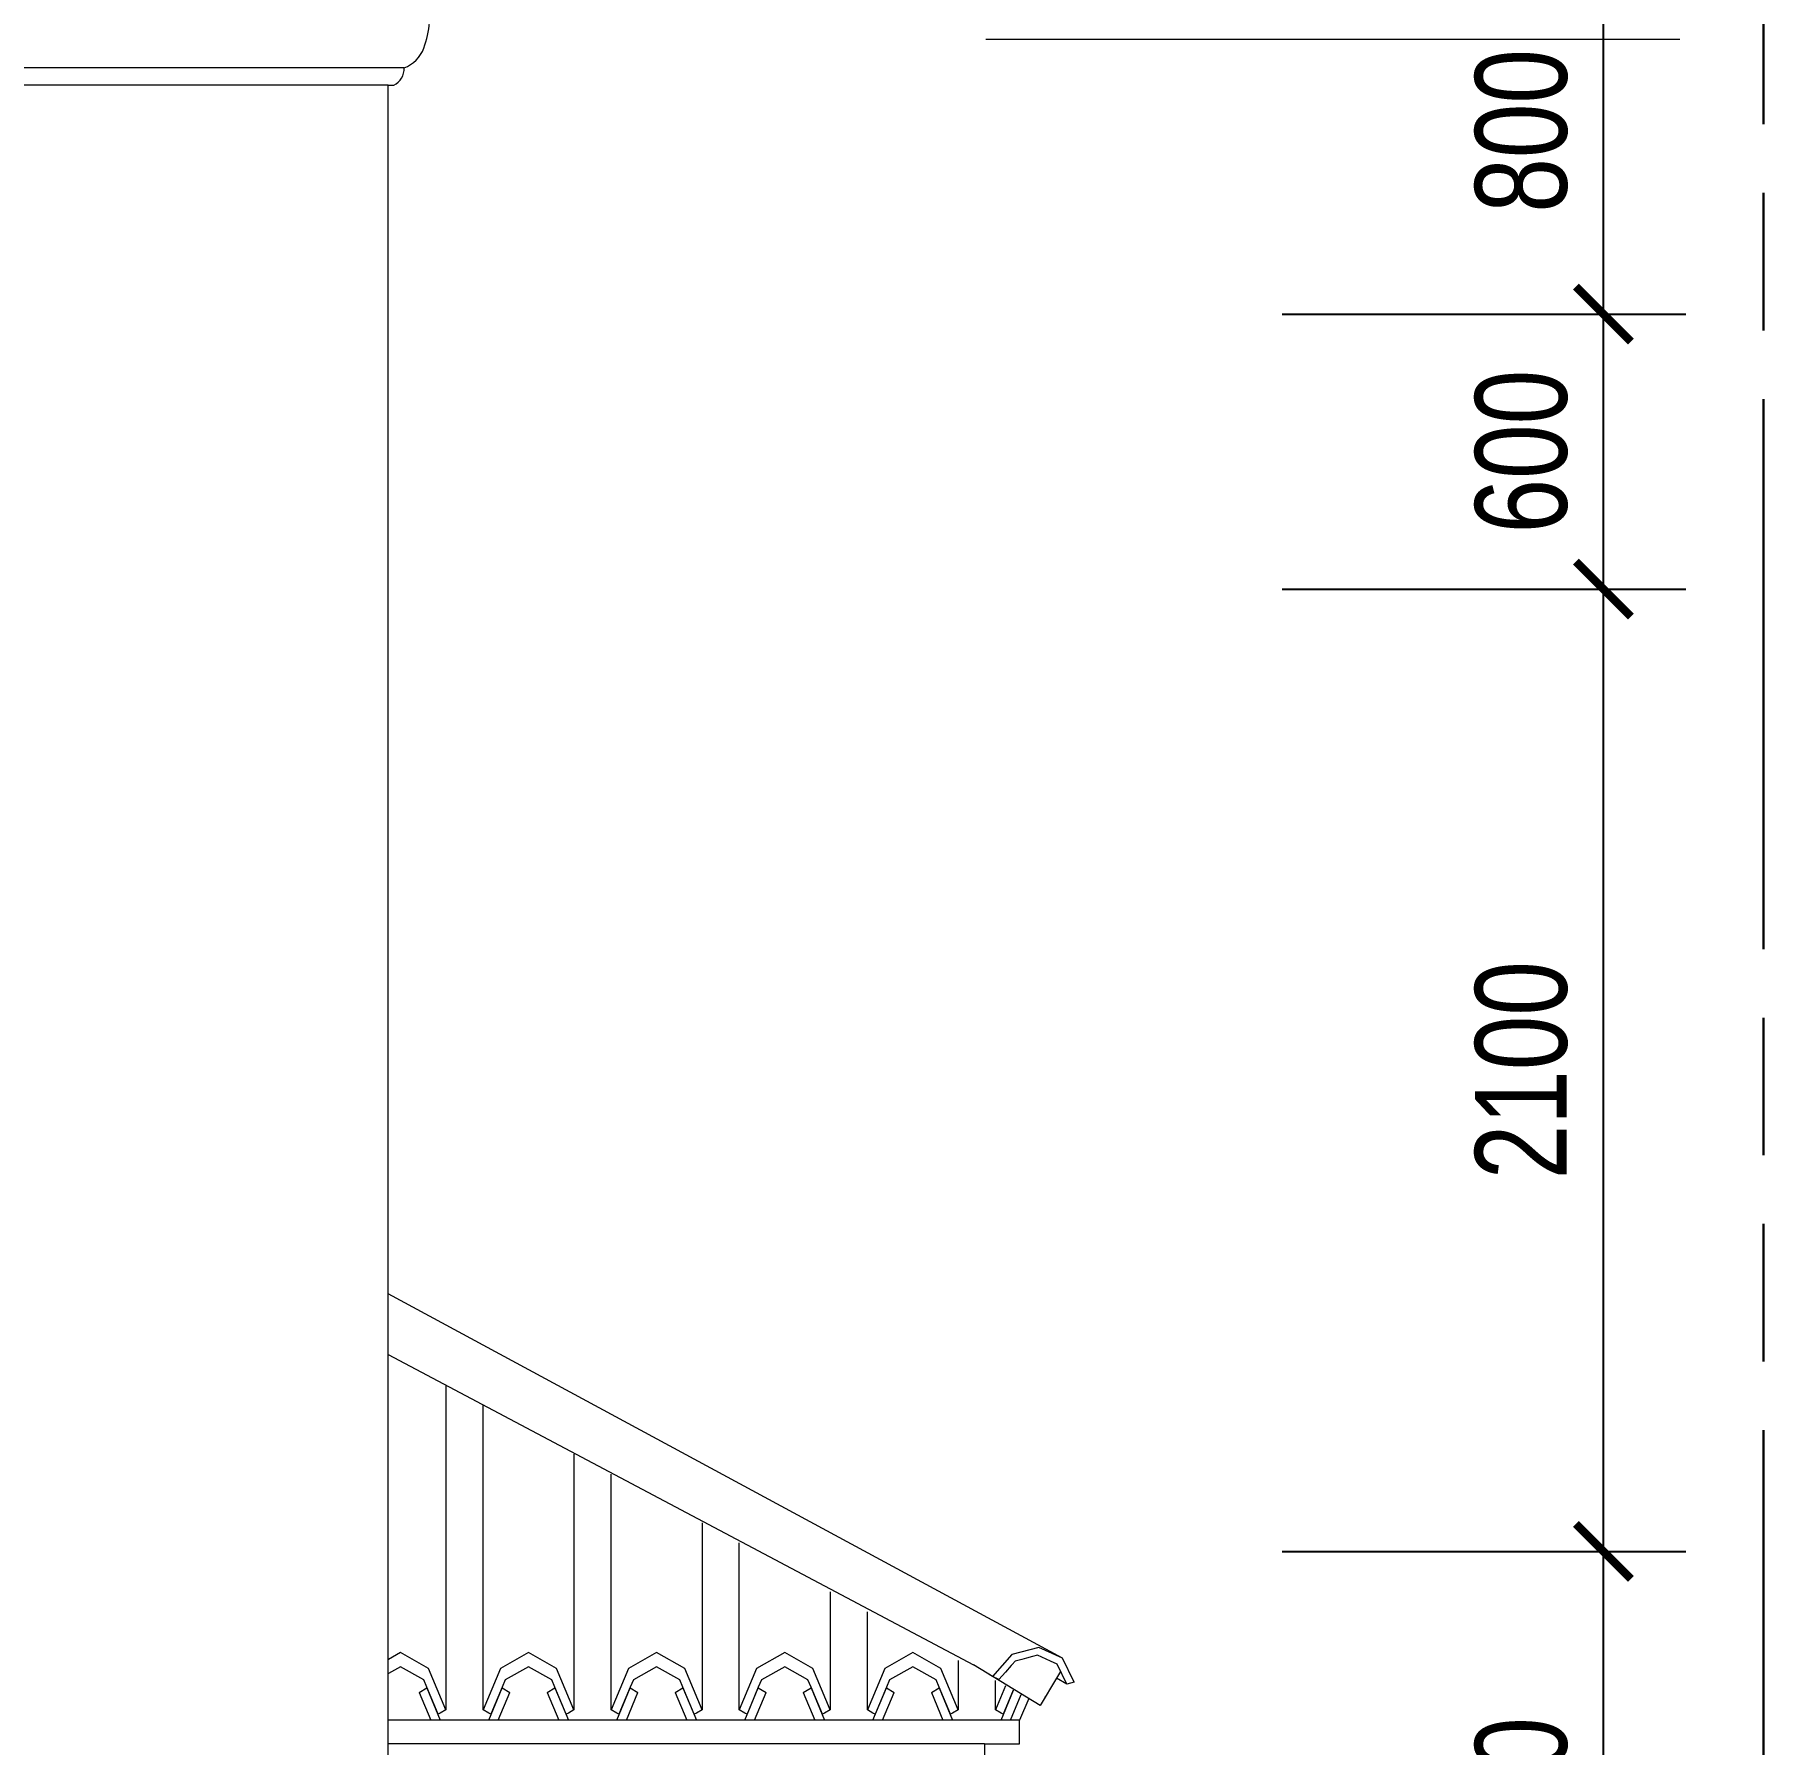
# Model space of a CAD drawing. Header units: millimetres. Extents: x -78046 to 260989, y -99288 to 158505.
# Drawn here: x 195978 to 199750, y -60103 to -56371 of the extents above; entities that cross this region are included whole.
import ezdxf
from ezdxf.xclip import XClip

# ---------------------------------------------------------------- set-up
doc = ezdxf.new("R2010")
doc.units = ezdxf.units.MM
doc.header["$LTSCALE"] = 100
doc.header["$XCLIPFRAME"] = 0
doc.header["$PDMODE"] = 98
doc.linetypes.add('ACAD_ISO09W100', pattern=[45, 24, -3, 6, -3, 6, -3])
doc.layers.get('Defpoints').update_dxf_attribs({"lineweight": 13})
for name, color, linetype, lineweight in [('-DIM', 9, 'Continuous', 13), ('-HATCH', 8, 'Continuous', 5), ('-LINE1', 7, 'Continuous', 18), ('ranh gioi lo dat', 240, 'ACAD_ISO09W100', 30)]:
    doc.layers.add(name, color=color, linetype=linetype, lineweight=lineweight)
doc.styles.add('AVANH', font='VHAVAN_2.TTF', dxfattribs={"width": 0.8})
doc.dimstyles.new('C_100A3', dxfattribs={"dimscale": 100, "dimtxt": 2.5, "dimasz": 1.2, "dimexe": 1.8, "dimexo": 0, "dimgap": 0.75, "dimtad": 1, "dimdec": 0, "dimzin": 0, "dimdsep": 46, "dimtxsty": 'AVANH', "dimblk": 'ARCHTICK', "dimcen": 0, "dimdle": 1.8, "dimclrd": 256, "dimclre": 256, "dimclrt": 7, "dimadec": 0, "dimazin": 0, "dimtfac": 0.0001, "dimtdec": 0, "dimtix": 1, "dimtmove": 2, "dimatfit": 3, "dimldrblk": 'ARCHTICK', "dimfxl": 1.8, "dimtolj": 1, "dimtzin": 0, "dimarcsym": 0})

# ---------------------------------------------------------------- blocks, each defined once
blk = doc.blocks.new('erte')
for p, q in [((212114.9, -49738), (212114.9, -52249.4)), ((212313, -52249.4), (212313, -49738)), ((212394.3, -49738), (212394.3, -52249.4)), ((212592.4, -52249.4), (212592.4, -49738)), ((212673.7, -49738), (212673.7, -52249.4)), ((212871.8, -52249.4), (212871.8, -49738)), ((212953.1, -49738), (212953.1, -52249.4)), ((213151.2, -52249.4), (213151.2, -49738)), ((213232.5, -49738), (213232.5, -52249.4)), ((213430.6, -52249.4), (213430.6, -49738)), ((213511.9, -49738), (213511.9, -52249.4)), ((213710, -52249.4), (213710, -49738)), ((213791.3, -49738), (213791.3, -52249.4)), ((213989.4, -52249.4), (213989.4, -49738)), ((214070.7, -49738), (214070.7, -52249.4)), ((214268.8, -52249.4), (214268.8, -49738)), ((214350.1, -49738), (214350.1, -52249.4)), ((214548.2, -52249.4), (214548.2, -49738)), ((214629.5, -49738), (214629.5, -52249.4)), ((214827.6, -52249.4), (214827.6, -49738)), ((214908.9, -49738), (214908.9, -52249.4)), ((215107, -52249.4), (215107, -49738)), ((215188.3, -49738), (215188.3, -52249.4)), ((215386.4, -52249.4), (215386.4, -49738)), ((215467.7, -49738), (215467.7, -52249.4)), ((215665.8, -52249.4), (215665.8, -49738)), ((215747.1, -49738), (215747.1, -52249.4)), ((215945.2, -52249.4), (215945.2, -49738)), ((216026.5, -49738), (216026.5, -52249.4)), ((216224.6, -52249.4), (216224.6, -49738)), ((216305.9, -49738), (216305.9, -52249.4)), ((216504, -52249.4), (216504, -49738)), ((216585.3, -49738), (216585.3, -52249.4)), ((216783.4, -52249.4), (216783.4, -49738)), ((216864.7, -49738), (216864.7, -52249.4)), ((217062.8, -52249.4), (217062.8, -49738)), ((217144.1, -49738), (217144.1, -52249.4)), ((217342.2, -52249.4), (217342.2, -49738)), ((217423.5, -49738), (217423.5, -52249.4)), ((217621.6, -52249.4), (217621.6, -49738)), ((217702.9, -49738), (217702.9, -52249.4)), ((217901, -52249.4), (217901, -49738)), ((217982.3, -49738), (217982.3, -52249.4)), ((218180.4, -52249.4), (218180.4, -49738)), ((218261.7, -49738), (218261.7, -52249.4)), ((218459.8, -52249.4), (218459.8, -49738)), ((218541.1, -49738), (218541.1, -52249.4)), ((218739.2, -52249.4), (218739.2, -49738)), ((218820.5, -49738), (218820.5, -52249.4)), ((219018.6, -52249.4), (219018.6, -49738)), ((219099.9, -49738), (219099.9, -52249.4)), ((219298, -52249.4), (219298, -49738)), ((219379.3, -49738), (219379.3, -52249.4)), ((219577.4, -52249.4), (219577.4, -49738)), ((219658.7, -49738), (219658.7, -52249.4)), ((219856.8, -52249.4), (219856.8, -49738)), ((219938.1, -49738), (219938.1, -52249.4)), ((220136.2, -52249.4), (220136.2, -49738)), ((220217.5, -49738), (220217.5, -52249.4)), ((220415.6, -52249.4), (220415.6, -49738)), ((220496.9, -49738), (220496.9, -52249.4)), ((220695, -52249.4), (220695, -49738)), ((220776.3, -49738), (220776.3, -52249.4)), ((220974.4, -52249.4), (220974.4, -49738)), ((221055.7, -49738), (221055.7, -52249.4)), ((221253.8, -52249.4), (221253.8, -49738)), ((221335.1, -49738), (221335.1, -52249.4)), ((221533.2, -52249.4), (221533.2, -49738)), ((212711.5, -52159), (212772.7, -52124.5)), ((212772.7, -52124.5), (212833.9, -52159)), ((212990.9, -52159), (213052.1, -52124.5)), ((213052.1, -52124.5), (213113.3, -52159)), ((213270.3, -52159), (213331.5, -52124.5)), ((213331.5, -52124.5), (213392.7, -52159)), ((213549.7, -52159), (213610.9, -52124.5)), ((213610.9, -52124.5), (213672.1, -52159)), ((213829.1, -52159), (213890.3, -52124.5)), ((213890.3, -52124.5), (213951.5, -52159)), ((214108.5, -52159), (214169.7, -52124.5)), ((214169.7, -52124.5), (214230.9, -52159)), ((214387.9, -52159), (214449.1, -52124.5)), ((214449.1, -52124.5), (214510.3, -52159)), ((214667.3, -52159), (214728.5, -52124.5)), ((214728.5, -52124.5), (214789.7, -52159)), ((214946.7, -52159), (215007.9, -52124.5)), ((215007.9, -52124.5), (215069.1, -52159)), ((215226.1, -52159), (215287.3, -52124.5)), ((215287.3, -52124.5), (215348.5, -52159)), ((215505.5, -52159), (215566.7, -52124.5)), ((215566.7, -52124.5), (215627.9, -52159)), ((215784.9, -52159), (215846.1, -52124.5)), ((215846.1, -52124.5), (215907.3, -52159)), ((216064.3, -52159), (216125.5, -52124.5)), ((216125.5, -52124.5), (216186.7, -52159)), ((216343.7, -52159), (216404.9, -52124.5)), ((216404.9, -52124.5), (216466.1, -52159)), ((216623.1, -52159), (216684.3, -52124.5)), ((216684.3, -52124.5), (216745.5, -52159)), ((216902.5, -52159), (216963.7, -52124.5)), ((216963.7, -52124.5), (217024.9, -52159)), ((217181.9, -52159), (217243.1, -52124.5)), ((217243.1, -52124.5), (217304.3, -52159)), ((217461.3, -52159), (217522.5, -52124.5)), ((217522.5, -52124.5), (217583.7, -52159)), ((217740.7, -52159), (217801.9, -52124.5)), ((217801.9, -52124.5), (217863.1, -52159)), ((218020.1, -52159), (218081.3, -52124.5)), ((218081.3, -52124.5), (218142.5, -52159)), ((218299.5, -52159), (218360.7, -52124.5)), ((218360.7, -52124.5), (218421.9, -52159)), ((218578.9, -52159), (218640.1, -52124.5)), ((218640.1, -52124.5), (218701.3, -52159)), ((218858.3, -52159), (218919.5, -52124.5)), ((218919.5, -52124.5), (218980.7, -52159)), ((219137.7, -52159), (219198.9, -52124.5)), ((219198.9, -52124.5), (219260.1, -52159)), ((219417.1, -52159), (219478.3, -52124.5)), ((219478.3, -52124.5), (219539.5, -52159)), ((219696.5, -52159), (219757.7, -52124.5)), ((219757.7, -52124.5), (219818.9, -52159)), ((219975.9, -52159), (220037.1, -52124.5)), ((220037.1, -52124.5), (220098.3, -52159)), ((220255.3, -52159), (220316.5, -52124.5)), ((220316.5, -52124.5), (220377.7, -52159)), ((220534.7, -52159), (220595.9, -52124.5)), ((220595.9, -52124.5), (220657.1, -52159)), ((220814.1, -52159), (220875.3, -52124.5)), ((220875.3, -52124.5), (220936.5, -52159)), ((221093.5, -52159), (221154.7, -52124.5)), ((221154.7, -52124.5), (221215.9, -52159)), ((221372.9, -52159), (221434.1, -52124.5)), ((221434.1, -52124.5), (221495.3, -52159)), ((212114.9, -52249.4), (212152.7, -52159)), ((212152.7, -52159), (212167.5, -52150.7)), ((212163.2, -52184), (212213.9, -52155.3)), ((212226.6, -52131.6), (212167.5, -52150.7)), ((212213.9, -52155.3), (212264.7, -52184)), ((212226.6, -52131.6), (212275.1, -52159)), ((212275.1, -52159), (212313, -52249.4)), ((212394.3, -52249.4), (212432.1, -52159)), ((212432.1, -52159), (212446.9, -52150.7)), ((212442.6, -52184), (212493.3, -52155.3)), ((212493.3, -52155.3), (212544.1, -52184)), ((212506, -52131.6), (212554.5, -52159)), ((212554.5, -52159), (212592.4, -52249.4)), ((212673.7, -52249.4), (212711.5, -52159)), ((212722, -52184), (212772.7, -52155.3)), ((212772.7, -52155.3), (212823.5, -52184)), ((212833.9, -52159), (212871.8, -52249.4)), ((212953.1, -52249.4), (212990.9, -52159)), ((213001.4, -52184), (213052.1, -52155.3)), ((213052.1, -52155.3), (213102.9, -52184)), ((213113.3, -52159), (213151.2, -52249.4)), ((213232.5, -52249.4), (213270.3, -52159)), ((213280.8, -52184), (213331.5, -52155.3)), ((213331.5, -52155.3), (213382.3, -52184)), ((213392.7, -52159), (213430.6, -52249.4)), ((213511.9, -52249.4), (213549.7, -52159)), ((213560.2, -52184), (213610.9, -52155.3)), ((213610.9, -52155.3), (213661.7, -52184)), ((213672.1, -52159), (213710, -52249.4)), ((213791.3, -52249.4), (213829.1, -52159)), ((213839.6, -52184), (213890.3, -52155.3)), ((213890.3, -52155.3), (213941.1, -52184)), ((213951.5, -52159), (213989.4, -52249.4)), ((214070.7, -52249.4), (214108.5, -52159)), ((214119, -52184), (214169.7, -52155.3)), ((214169.7, -52155.3), (214220.5, -52184)), ((214230.9, -52159), (214268.8, -52249.4)), ((214350.1, -52249.4), (214387.9, -52159)), ((214398.4, -52184), (214449.1, -52155.3)), ((214449.1, -52155.3), (214499.9, -52184)), ((214510.3, -52159), (214548.2, -52249.4)), ((214629.5, -52249.4), (214667.3, -52159)), ((214677.8, -52184), (214728.5, -52155.3)), ((214728.5, -52155.3), (214779.3, -52184)), ((214789.7, -52159), (214827.6, -52249.4)), ((214908.9, -52249.4), (214946.7, -52159)), ((214957.2, -52184), (215007.9, -52155.3)), ((215007.9, -52155.3), (215058.7, -52184)), ((215069.1, -52159), (215107, -52249.4)), ((215188.3, -52249.4), (215226.1, -52159)), ((215236.6, -52184), (215287.3, -52155.3)), ((215287.3, -52155.3), (215338.1, -52184)), ((215348.5, -52159), (215386.4, -52249.4)), ((215467.7, -52249.4), (215505.5, -52159)), ((215516, -52184), (215566.7, -52155.3)), ((215566.7, -52155.3), (215617.5, -52184)), ((215627.9, -52159), (215665.8, -52249.4)), ((215747.1, -52249.4), (215784.9, -52159)), ((215795.4, -52184), (215846.1, -52155.3)), ((215846.1, -52155.3), (215896.9, -52184)), ((215907.3, -52159), (215945.2, -52249.4)), ((216026.5, -52249.4), (216064.3, -52159)), ((216074.8, -52184), (216125.5, -52155.3)), ((216125.5, -52155.3), (216176.3, -52184)), ((216186.7, -52159), (216224.6, -52249.4)), ((216305.9, -52249.4), (216343.7, -52159)), ((216354.2, -52184), (216404.9, -52155.3)), ((216404.9, -52155.3), (216455.7, -52184)), ((216466.1, -52159), (216504, -52249.4)), ((216585.3, -52249.4), (216623.1, -52159)), ((216633.6, -52184), (216684.3, -52155.3)), ((216684.3, -52155.3), (216735.1, -52184)), ((216745.5, -52159), (216783.4, -52249.4)), ((216864.7, -52249.4), (216902.5, -52159)), ((216913, -52184), (216963.7, -52155.3)), ((216963.7, -52155.3), (217014.5, -52184)), ((217024.9, -52159), (217062.8, -52249.4)), ((217144.1, -52249.4), (217181.9, -52159)), ((217192.4, -52184), (217243.1, -52155.3)), ((217243.1, -52155.3), (217293.9, -52184)), ((217304.3, -52159), (217342.2, -52249.4)), ((217423.5, -52249.4), (217461.3, -52159)), ((217471.8, -52184), (217522.5, -52155.3)), ((217522.5, -52155.3), (217573.3, -52184)), ((217583.7, -52159), (217621.6, -52249.4)), ((217702.9, -52249.4), (217740.7, -52159)), ((217751.2, -52184), (217801.9, -52155.3)), ((217801.9, -52155.3), (217852.7, -52184)), ((217863.1, -52159), (217901, -52249.4)), ((217982.3, -52249.4), (218020.1, -52159)), ((218030.6, -52184), (218081.3, -52155.3)), ((218081.3, -52155.3), (218132.1, -52184)), ((218142.5, -52159), (218180.4, -52249.4)), ((218261.7, -52249.4), (218299.5, -52159)), ((218310, -52184), (218360.7, -52155.3)), ((218360.7, -52155.3), (218411.5, -52184)), ((218421.9, -52159), (218459.8, -52249.4)), ((218541.1, -52249.4), (218578.9, -52159)), ((218589.4, -52184), (218640.1, -52155.3)), ((218640.1, -52155.3), (218690.9, -52184)), ((218701.3, -52159), (218739.2, -52249.4)), ((218820.5, -52249.4), (218858.3, -52159)), ((218868.8, -52184), (218919.5, -52155.3)), ((218919.5, -52155.3), (218970.3, -52184)), ((218980.7, -52159), (219018.6, -52249.4)), ((219099.9, -52249.4), (219137.7, -52159)), ((219148.2, -52184), (219198.9, -52155.3)), ((219198.9, -52155.3), (219249.7, -52184)), ((219260.1, -52159), (219298, -52249.4)), ((219379.3, -52249.4), (219417.1, -52159)), ((219427.6, -52184), (219478.3, -52155.3)), ((219478.3, -52155.3), (219529.1, -52184)), ((219539.5, -52159), (219577.4, -52249.4)), ((219658.7, -52249.4), (219696.5, -52159)), ((219707, -52184), (219757.7, -52155.3)), ((219757.7, -52155.3), (219808.5, -52184)), ((219818.9, -52159), (219856.8, -52249.4)), ((219938.1, -52249.4), (219975.9, -52159)), ((219986.4, -52184), (220037.1, -52155.3)), ((220037.1, -52155.3), (220087.9, -52184)), ((220098.3, -52159), (220136.2, -52249.4)), ((220217.5, -52249.4), (220255.3, -52159)), ((220265.8, -52184), (220316.5, -52155.3)), ((220316.5, -52155.3), (220367.3, -52184)), ((220377.7, -52159), (220415.6, -52249.4)), ((220496.9, -52249.4), (220534.7, -52159)), ((220545.2, -52184), (220595.9, -52155.3)), ((220595.9, -52155.3), (220646.7, -52184)), ((220657.1, -52159), (220695, -52249.4)), ((220776.3, -52249.4), (220814.1, -52159)), ((220824.6, -52184), (220875.3, -52155.3)), ((220875.3, -52155.3), (220926.1, -52184)), ((220936.5, -52159), (220974.4, -52249.4)), ((221055.7, -52249.4), (221093.5, -52159)), ((221104, -52184), (221154.7, -52155.3)), ((221154.7, -52155.3), (221205.5, -52184)), ((221215.9, -52159), (221253.8, -52249.4)), ((221335.1, -52249.4), (221372.9, -52159)), ((221383.4, -52184), (221434.1, -52155.3)), ((221434.1, -52155.3), (221484.9, -52184)), ((221495.3, -52159), (221533.2, -52249.4)), ((212131.8, -52258.9), (212156.4, -52200.2)), ((212156.4, -52200.2), (212163.2, -52184)), ((212156.4, -52201.7), (212156.4, -52200.2)), ((212264.7, -52184), (212271.5, -52200.2)), ((212271.5, -52200.2), (212271.5, -52201.7)), ((212271.5, -52200.2), (212296.1, -52258.9)), ((212411.2, -52258.9), (212435.8, -52200.2)), ((212435.8, -52200.2), (212442.6, -52184)), ((212435.8, -52201.7), (212435.8, -52200.2)), ((212544.1, -52184), (212550.9, -52200.2)), ((212550.9, -52200.2), (212550.9, -52201.7)), ((212550.9, -52200.2), (212575.5, -52258.9)), ((212690.6, -52258.9), (212715.2, -52200.2)), ((212715.2, -52200.2), (212722, -52184)), ((212715.2, -52201.7), (212715.2, -52200.2)), ((212823.5, -52184), (212830.3, -52200.2)), ((212830.3, -52200.2), (212830.3, -52201.7)), ((212830.3, -52200.2), (212854.9, -52258.9)), ((212970, -52258.9), (212994.6, -52200.2)), ((212994.6, -52200.2), (213001.4, -52184)), ((212994.6, -52201.7), (212994.6, -52200.2)), ((213102.9, -52184), (213109.7, -52200.2)), ((213109.7, -52200.2), (213109.7, -52201.7)), ((213109.7, -52200.2), (213134.3, -52258.9)), ((213249.4, -52258.9), (213274, -52200.2)), ((213274, -52200.2), (213280.8, -52184)), ((213274, -52201.7), (213274, -52200.2)), ((213382.3, -52184), (213389.1, -52200.2)), ((213389.1, -52200.2), (213389.1, -52201.7)), ((213389.1, -52200.2), (213413.7, -52258.9)), ((213528.8, -52258.9), (213553.4, -52200.2)), ((213553.4, -52200.2), (213560.2, -52184)), ((213553.4, -52201.7), (213553.4, -52200.2)), ((213661.7, -52184), (213668.5, -52200.2)), ((213668.5, -52200.2), (213668.5, -52201.7)), ((213668.5, -52200.2), (213693.1, -52258.9)), ((213808.2, -52258.9), (213832.8, -52200.2)), ((213832.8, -52200.2), (213839.6, -52184)), ((213832.8, -52201.7), (213832.8, -52200.2)), ((213941.1, -52184), (213947.9, -52200.2)), ((213947.9, -52200.2), (213947.9, -52201.7)), ((213947.9, -52200.2), (213972.5, -52258.9)), ((214087.6, -52258.9), (214112.2, -52200.2)), ((214112.2, -52200.2), (214119, -52184)), ((214112.2, -52201.7), (214112.2, -52200.2)), ((214220.5, -52184), (214227.3, -52200.2)), ((214227.3, -52200.2), (214227.3, -52201.7)), ((214227.3, -52200.2), (214251.9, -52258.9)), ((214367, -52258.9), (214391.6, -52200.2)), ((214391.6, -52200.2), (214398.4, -52184)), ((214391.6, -52201.7), (214391.6, -52200.2)), ((214499.9, -52184), (214506.7, -52200.2)), ((214506.7, -52200.2), (214506.7, -52201.7)), ((214506.7, -52200.2), (214531.3, -52258.9)), ((214646.4, -52258.9), (214671, -52200.2)), ((214671, -52200.2), (214677.8, -52184)), ((214671, -52201.7), (214671, -52200.2)), ((214779.3, -52184), (214786.1, -52200.2)), ((214786.1, -52200.2), (214786.1, -52201.7)), ((214786.1, -52200.2), (214810.7, -52258.9)), ((214925.8, -52258.9), (214950.4, -52200.2)), ((214950.4, -52200.2), (214957.2, -52184)), ((214950.4, -52201.7), (214950.4, -52200.2)), ((215058.7, -52184), (215065.5, -52200.2)), ((215065.5, -52200.2), (215065.5, -52201.7)), ((215065.5, -52200.2), (215090.1, -52258.9)), ((215205.2, -52258.9), (215229.8, -52200.2)), ((215229.8, -52200.2), (215236.6, -52184)), ((215229.8, -52201.7), (215229.8, -52200.2)), ((215338.1, -52184), (215344.9, -52200.2)), ((215344.9, -52200.2), (215344.9, -52201.7)), ((215344.9, -52200.2), (215369.5, -52258.9)), ((215484.6, -52258.9), (215509.2, -52200.2)), ((215509.2, -52200.2), (215516, -52184)), ((215509.2, -52201.7), (215509.2, -52200.2)), ((215617.5, -52184), (215624.3, -52200.2)), ((215624.3, -52200.2), (215624.3, -52201.7)), ((215624.3, -52200.2), (215648.9, -52258.9)), ((215764, -52258.9), (215788.6, -52200.2)), ((215788.6, -52200.2), (215795.4, -52184)), ((215788.6, -52201.7), (215788.6, -52200.2)), ((215896.9, -52184), (215903.7, -52200.2)), ((215903.7, -52200.2), (215903.7, -52201.7)), ((215903.7, -52200.2), (215928.3, -52258.9)), ((216043.4, -52258.9), (216068, -52200.2)), ((216068, -52200.2), (216074.8, -52184)), ((216068, -52201.7), (216068, -52200.2)), ((216176.3, -52184), (216183.1, -52200.2)), ((216183.1, -52200.2), (216183.1, -52201.7)), ((216183.1, -52200.2), (216207.7, -52258.9)), ((216322.8, -52258.9), (216347.4, -52200.2)), ((216347.4, -52200.2), (216354.2, -52184)), ((216347.4, -52201.7), (216347.4, -52200.2)), ((216455.7, -52184), (216462.5, -52200.2)), ((216462.5, -52200.2), (216462.5, -52201.7)), ((216462.5, -52200.2), (216487.1, -52258.9)), ((216602.2, -52258.9), (216626.8, -52200.2)), ((216626.8, -52200.2), (216633.6, -52184)), ((216626.8, -52201.7), (216626.8, -52200.2)), ((216735.1, -52184), (216741.9, -52200.2)), ((216741.9, -52200.2), (216741.9, -52201.7)), ((216741.9, -52200.2), (216766.5, -52258.9)), ((216881.6, -52258.9), (216906.2, -52200.2)), ((216906.2, -52200.2), (216913, -52184)), ((216906.2, -52201.7), (216906.2, -52200.2)), ((217014.5, -52184), (217021.3, -52200.2)), ((217021.3, -52200.2), (217021.3, -52201.7)), ((217021.3, -52200.2), (217045.9, -52258.9)), ((217161, -52258.9), (217185.6, -52200.2)), ((217185.6, -52200.2), (217192.4, -52184)), ((217185.6, -52201.7), (217185.6, -52200.2)), ((217293.9, -52184), (217300.7, -52200.2)), ((217300.7, -52200.2), (217300.7, -52201.7)), ((217300.7, -52200.2), (217325.3, -52258.9)), ((217440.4, -52258.9), (217465, -52200.2)), ((217465, -52200.2), (217471.8, -52184)), ((217465, -52201.7), (217465, -52200.2)), ((217573.3, -52184), (217580.1, -52200.2)), ((217580.1, -52200.2), (217580.1, -52201.7)), ((217580.1, -52200.2), (217604.7, -52258.9)), ((217719.8, -52258.9), (217744.4, -52200.2)), ((217744.4, -52200.2), (217751.2, -52184)), ((217744.4, -52201.7), (217744.4, -52200.2)), ((217852.7, -52184), (217859.5, -52200.2)), ((217859.5, -52200.2), (217859.5, -52201.7)), ((217859.5, -52200.2), (217884.1, -52258.9)), ((217999.2, -52258.9), (218023.8, -52200.2)), ((218023.8, -52200.2), (218030.6, -52184)), ((218023.8, -52201.7), (218023.8, -52200.2)), ((218132.1, -52184), (218138.9, -52200.2)), ((218138.9, -52200.2), (218138.9, -52201.7)), ((218138.9, -52200.2), (218163.5, -52258.9)), ((218278.6, -52258.9), (218303.2, -52200.2)), ((218303.2, -52200.2), (218310, -52184)), ((218303.2, -52201.7), (218303.2, -52200.2)), ((218411.5, -52184), (218418.3, -52200.2)), ((218418.3, -52200.2), (218418.3, -52201.7)), ((218418.3, -52200.2), (218442.9, -52258.9)), ((218558, -52258.9), (218582.6, -52200.2)), ((218582.6, -52200.2), (218589.4, -52184)), ((218582.6, -52201.7), (218582.6, -52200.2)), ((218690.9, -52184), (218697.7, -52200.2)), ((218697.7, -52200.2), (218697.7, -52201.7)), ((218697.7, -52200.2), (218722.3, -52258.9)), ((218837.4, -52258.9), (218862, -52200.2)), ((218862, -52200.2), (218868.8, -52184)), ((218862, -52201.7), (218862, -52200.2)), ((218970.3, -52184), (218977.1, -52200.2)), ((218977.1, -52200.2), (218977.1, -52201.7)), ((218977.1, -52200.2), (219001.7, -52258.9)), ((219116.8, -52258.9), (219141.4, -52200.2)), ((219141.4, -52200.2), (219148.2, -52184)), ((219141.4, -52201.7), (219141.4, -52200.2)), ((219249.7, -52184), (219256.5, -52200.2)), ((219256.5, -52200.2), (219256.5, -52201.7)), ((219256.5, -52200.2), (219281.1, -52258.9)), ((219396.2, -52258.9), (219420.8, -52200.2)), ((219420.8, -52200.2), (219427.6, -52184)), ((219420.8, -52201.7), (219420.8, -52200.2)), ((219529.1, -52184), (219535.9, -52200.2)), ((219535.9, -52200.2), (219535.9, -52201.7)), ((219535.9, -52200.2), (219560.5, -52258.9)), ((219675.6, -52258.9), (219700.2, -52200.2)), ((219700.2, -52200.2), (219707, -52184)), ((219700.2, -52201.7), (219700.2, -52200.2)), ((219808.5, -52184), (219815.3, -52200.2)), ((219815.3, -52200.2), (219815.3, -52201.7)), ((219815.3, -52200.2), (219839.9, -52258.9)), ((219955, -52258.9), (219979.6, -52200.2)), ((219979.6, -52200.2), (219986.4, -52184)), ((219979.6, -52201.7), (219979.6, -52200.2)), ((220087.9, -52184), (220094.7, -52200.2)), ((220094.7, -52200.2), (220094.7, -52201.7)), ((220094.7, -52200.2), (220119.3, -52258.9)), ((220234.4, -52258.9), (220259, -52200.2)), ((220259, -52200.2), (220265.8, -52184)), ((220259, -52201.7), (220259, -52200.2)), ((220367.3, -52184), (220374.1, -52200.2)), ((220374.1, -52200.2), (220374.1, -52201.7)), ((220374.1, -52200.2), (220398.7, -52258.9)), ((220513.8, -52258.9), (220538.4, -52200.2)), ((220538.4, -52200.2), (220545.2, -52184)), ((220538.4, -52201.7), (220538.4, -52200.2)), ((220646.7, -52184), (220653.5, -52200.2)), ((220653.5, -52200.2), (220653.5, -52201.7)), ((220653.5, -52200.2), (220678.1, -52258.9)), ((220793.2, -52258.9), (220817.8, -52200.2)), ((220817.8, -52200.2), (220824.6, -52184)), ((220817.8, -52201.7), (220817.8, -52200.2)), ((220926.1, -52184), (220932.9, -52200.2)), ((220932.9, -52200.2), (220932.9, -52201.7)), ((220932.9, -52200.2), (220957.5, -52258.9)), ((221072.6, -52258.9), (221097.2, -52200.2)), ((221097.2, -52200.2), (221104, -52184)), ((221097.2, -52201.7), (221097.2, -52200.2)), ((221205.5, -52184), (221212.3, -52200.2)), ((221212.3, -52200.2), (221212.3, -52201.7)), ((221212.3, -52200.2), (221236.9, -52258.9)), ((221352, -52258.9), (221376.6, -52200.2)), ((221376.6, -52200.2), (221383.4, -52184)), ((221376.6, -52201.7), (221376.6, -52200.2)), ((221484.9, -52184), (221491.7, -52200.2)), ((221491.7, -52200.2), (221491.7, -52201.7)), ((221491.7, -52200.2), (221516.3, -52258.9)), ((212156.4, -52201.7), (212127.1, -52271.6)), ((212173.3, -52211.2), (212148, -52271.6)), ((212173.3, -52211.2), (212156.4, -52201.7)), ((212271.5, -52201.7), (212254.6, -52211.2)), ((212279.9, -52271.6), (212254.6, -52211.2)), ((212300.8, -52271.6), (212271.5, -52201.7)), ((212435.8, -52201.7), (212406.5, -52271.6)), ((212452.7, -52211.2), (212427.4, -52271.6)), ((212452.7, -52211.2), (212435.8, -52201.7)), ((212550.9, -52201.7), (212534, -52211.2)), ((212559.3, -52271.6), (212534, -52211.2)), ((212580.2, -52271.6), (212550.9, -52201.7)), ((212715.2, -52201.7), (212685.9, -52271.6)), ((212732.1, -52211.2), (212706.8, -52271.6)), ((212732.1, -52211.2), (212715.2, -52201.7)), ((212830.3, -52201.7), (212813.4, -52211.2)), ((212838.7, -52271.6), (212813.4, -52211.2)), ((212859.6, -52271.6), (212830.3, -52201.7)), ((212994.6, -52201.7), (212965.3, -52271.6)), ((213011.5, -52211.2), (212986.2, -52271.6)), ((213011.5, -52211.2), (212994.6, -52201.7)), ((213109.7, -52201.7), (213092.8, -52211.2)), ((213118.1, -52271.6), (213092.8, -52211.2)), ((213139, -52271.6), (213109.7, -52201.7)), ((213274, -52201.7), (213244.7, -52271.6)), ((213290.9, -52211.2), (213265.6, -52271.6)), ((213290.9, -52211.2), (213274, -52201.7)), ((213389.1, -52201.7), (213372.2, -52211.2)), ((213397.5, -52271.6), (213372.2, -52211.2)), ((213418.4, -52271.6), (213389.1, -52201.7)), ((213553.4, -52201.7), (213524.1, -52271.6)), ((213570.3, -52211.2), (213545, -52271.6)), ((213570.3, -52211.2), (213553.4, -52201.7)), ((213668.5, -52201.7), (213651.6, -52211.2)), ((213676.9, -52271.6), (213651.6, -52211.2)), ((213697.8, -52271.6), (213668.5, -52201.7)), ((213832.8, -52201.7), (213803.5, -52271.6)), ((213849.7, -52211.2), (213824.4, -52271.6)), ((213849.7, -52211.2), (213832.8, -52201.7)), ((213947.9, -52201.7), (213931, -52211.2)), ((213956.3, -52271.6), (213931, -52211.2)), ((213977.2, -52271.6), (213947.9, -52201.7)), ((214112.2, -52201.7), (214082.9, -52271.6)), ((214129.1, -52211.2), (214103.8, -52271.6)), ((214129.1, -52211.2), (214112.2, -52201.7)), ((214227.3, -52201.7), (214210.4, -52211.2)), ((214235.7, -52271.6), (214210.4, -52211.2)), ((214256.6, -52271.6), (214227.3, -52201.7)), ((214391.6, -52201.7), (214362.3, -52271.6)), ((214408.5, -52211.2), (214383.2, -52271.6)), ((214408.5, -52211.2), (214391.6, -52201.7)), ((214506.7, -52201.7), (214489.8, -52211.2)), ((214515.1, -52271.6), (214489.8, -52211.2)), ((214536, -52271.6), (214506.7, -52201.7)), ((214671, -52201.7), (214641.7, -52271.6)), ((214687.9, -52211.2), (214662.6, -52271.6)), ((214687.9, -52211.2), (214671, -52201.7)), ((214786.1, -52201.7), (214769.2, -52211.2)), ((214794.5, -52271.6), (214769.2, -52211.2)), ((214815.4, -52271.6), (214786.1, -52201.7)), ((214950.4, -52201.7), (214921.1, -52271.6)), ((214967.3, -52211.2), (214942, -52271.6)), ((214967.3, -52211.2), (214950.4, -52201.7)), ((215065.5, -52201.7), (215048.6, -52211.2)), ((215073.9, -52271.6), (215048.6, -52211.2)), ((215094.8, -52271.6), (215065.5, -52201.7)), ((215229.8, -52201.7), (215200.5, -52271.6)), ((215246.7, -52211.2), (215221.4, -52271.6)), ((215246.7, -52211.2), (215229.8, -52201.7)), ((215344.9, -52201.7), (215328, -52211.2)), ((215353.3, -52271.6), (215328, -52211.2)), ((215374.2, -52271.6), (215344.9, -52201.7)), ((215509.2, -52201.7), (215479.9, -52271.6)), ((215526.1, -52211.2), (215500.8, -52271.6)), ((215526.1, -52211.2), (215509.2, -52201.7)), ((215624.3, -52201.7), (215607.4, -52211.2)), ((215632.7, -52271.6), (215607.4, -52211.2)), ((215653.6, -52271.6), (215624.3, -52201.7)), ((215788.6, -52201.7), (215759.3, -52271.6)), ((215805.5, -52211.2), (215780.2, -52271.6)), ((215805.5, -52211.2), (215788.6, -52201.7)), ((215903.7, -52201.7), (215886.8, -52211.2)), ((215912.1, -52271.6), (215886.8, -52211.2)), ((215933, -52271.6), (215903.7, -52201.7)), ((216068, -52201.7), (216038.7, -52271.6)), ((216084.9, -52211.2), (216059.6, -52271.6)), ((216084.9, -52211.2), (216068, -52201.7)), ((216183.1, -52201.7), (216166.2, -52211.2)), ((216191.5, -52271.6), (216166.2, -52211.2)), ((216212.4, -52271.6), (216183.1, -52201.7)), ((216347.4, -52201.7), (216318.1, -52271.6)), ((216364.3, -52211.2), (216339, -52271.6)), ((216364.3, -52211.2), (216347.4, -52201.7)), ((216462.5, -52201.7), (216445.6, -52211.2)), ((216470.9, -52271.6), (216445.6, -52211.2)), ((216491.8, -52271.6), (216462.5, -52201.7)), ((216626.8, -52201.7), (216597.5, -52271.6)), ((216643.7, -52211.2), (216618.4, -52271.6)), ((216643.7, -52211.2), (216626.8, -52201.7)), ((216741.9, -52201.7), (216725, -52211.2)), ((216750.3, -52271.6), (216725, -52211.2)), ((216771.2, -52271.6), (216741.9, -52201.7)), ((216906.2, -52201.7), (216876.9, -52271.6)), ((216923.1, -52211.2), (216897.8, -52271.6)), ((216923.1, -52211.2), (216906.2, -52201.7)), ((217021.3, -52201.7), (217004.4, -52211.2)), ((217029.7, -52271.6), (217004.4, -52211.2)), ((217050.6, -52271.6), (217021.3, -52201.7)), ((217185.6, -52201.7), (217156.3, -52271.6)), ((217202.5, -52211.2), (217177.2, -52271.6)), ((217202.5, -52211.2), (217185.6, -52201.7)), ((217300.7, -52201.7), (217283.8, -52211.2)), ((217309.1, -52271.6), (217283.8, -52211.2)), ((217330, -52271.6), (217300.7, -52201.7)), ((217465, -52201.7), (217435.7, -52271.6)), ((217481.9, -52211.2), (217456.6, -52271.6)), ((217481.9, -52211.2), (217465, -52201.7)), ((217580.1, -52201.7), (217563.2, -52211.2)), ((217588.5, -52271.6), (217563.2, -52211.2)), ((217609.4, -52271.6), (217580.1, -52201.7)), ((217744.4, -52201.7), (217715.1, -52271.6)), ((217761.3, -52211.2), (217736, -52271.6)), ((217761.3, -52211.2), (217744.4, -52201.7)), ((217859.5, -52201.7), (217842.6, -52211.2)), ((217867.9, -52271.6), (217842.6, -52211.2)), ((217888.8, -52271.6), (217859.5, -52201.7)), ((218023.8, -52201.7), (217994.5, -52271.6)), ((218040.7, -52211.2), (218015.4, -52271.6)), ((218040.7, -52211.2), (218023.8, -52201.7)), ((218138.9, -52201.7), (218122, -52211.2)), ((218147.3, -52271.6), (218122, -52211.2)), ((218168.2, -52271.6), (218138.9, -52201.7)), ((218303.2, -52201.7), (218273.9, -52271.6)), ((218320.1, -52211.2), (218294.8, -52271.6)), ((218320.1, -52211.2), (218303.2, -52201.7)), ((218418.3, -52201.7), (218401.4, -52211.2)), ((218426.7, -52271.6), (218401.4, -52211.2)), ((218447.6, -52271.6), (218418.3, -52201.7)), ((218582.6, -52201.7), (218553.3, -52271.6)), ((218599.5, -52211.2), (218574.2, -52271.6)), ((218599.5, -52211.2), (218582.6, -52201.7)), ((218697.7, -52201.7), (218680.8, -52211.2)), ((218706.1, -52271.6), (218680.8, -52211.2)), ((218727, -52271.6), (218697.7, -52201.7)), ((218862, -52201.7), (218832.7, -52271.6)), ((218878.9, -52211.2), (218853.6, -52271.6)), ((218878.9, -52211.2), (218862, -52201.7)), ((218977.1, -52201.7), (218960.2, -52211.2)), ((218985.5, -52271.6), (218960.2, -52211.2)), ((219006.4, -52271.6), (218977.1, -52201.7)), ((219141.4, -52201.7), (219112.1, -52271.6)), ((219158.3, -52211.2), (219133, -52271.6)), ((219158.3, -52211.2), (219141.4, -52201.7)), ((219256.5, -52201.7), (219239.6, -52211.2)), ((219264.9, -52271.6), (219239.6, -52211.2)), ((219285.8, -52271.6), (219256.5, -52201.7)), ((219420.8, -52201.7), (219391.5, -52271.6)), ((219437.7, -52211.2), (219412.4, -52271.6)), ((219437.7, -52211.2), (219420.8, -52201.7)), ((219535.9, -52201.7), (219519, -52211.2)), ((219544.3, -52271.6), (219519, -52211.2)), ((219565.2, -52271.6), (219535.9, -52201.7)), ((219700.2, -52201.7), (219670.9, -52271.6)), ((219717.1, -52211.2), (219691.8, -52271.6)), ((219717.1, -52211.2), (219700.2, -52201.7)), ((219815.3, -52201.7), (219798.4, -52211.2)), ((219823.7, -52271.6), (219798.4, -52211.2)), ((219844.6, -52271.6), (219815.3, -52201.7)), ((219979.6, -52201.7), (219950.3, -52271.6)), ((219996.5, -52211.2), (219971.2, -52271.6)), ((219996.5, -52211.2), (219979.6, -52201.7)), ((220094.7, -52201.7), (220077.8, -52211.2)), ((220103.1, -52271.6), (220077.8, -52211.2)), ((220124, -52271.6), (220094.7, -52201.7)), ((220259, -52201.7), (220229.7, -52271.6)), ((220275.9, -52211.2), (220250.6, -52271.6)), ((220275.9, -52211.2), (220259, -52201.7)), ((220374.1, -52201.7), (220357.2, -52211.2)), ((220382.5, -52271.6), (220357.2, -52211.2)), ((220403.4, -52271.6), (220374.1, -52201.7)), ((220538.4, -52201.7), (220509.1, -52271.6)), ((220555.3, -52211.2), (220530, -52271.6)), ((220555.3, -52211.2), (220538.4, -52201.7)), ((220653.5, -52201.7), (220636.6, -52211.2)), ((220661.9, -52271.6), (220636.6, -52211.2)), ((220682.8, -52271.6), (220653.5, -52201.7)), ((220817.8, -52201.7), (220788.5, -52271.6)), ((220834.7, -52211.2), (220809.4, -52271.6)), ((220834.7, -52211.2), (220817.8, -52201.7)), ((220932.9, -52201.7), (220916, -52211.2)), ((220941.3, -52271.6), (220916, -52211.2)), ((220962.2, -52271.6), (220932.9, -52201.7)), ((221097.2, -52201.7), (221067.9, -52271.6)), ((221114.1, -52211.2), (221088.8, -52271.6)), ((221114.1, -52211.2), (221097.2, -52201.7)), ((221212.3, -52201.7), (221195.4, -52211.2)), ((221220.7, -52271.6), (221195.4, -52211.2)), ((221241.6, -52271.6), (221212.3, -52201.7)), ((221376.6, -52201.7), (221347.3, -52271.6)), ((221393.5, -52211.2), (221368.2, -52271.6)), ((221393.5, -52211.2), (221376.6, -52201.7)), ((221491.7, -52201.7), (221474.8, -52211.2)), ((221500.1, -52271.6), (221474.8, -52211.2)), ((221521, -52271.6), (221491.7, -52201.7)), ((212114.9, -52249.4), (212127.1, -52256.3)), ((212127.1, -52256.3), (212131.8, -52258.9)), ((212296.1, -52258.9), (212300.7, -52256.3)), ((212300.7, -52256.3), (212313, -52249.4)), ((212394.3, -52249.4), (212406.5, -52256.3)), ((212406.5, -52256.3), (212411.2, -52258.9)), ((212575.5, -52258.9), (212580.1, -52256.3)), ((212580.1, -52256.3), (212592.4, -52249.4)), ((212673.7, -52249.4), (212685.9, -52256.3)), ((212685.9, -52256.3), (212690.6, -52258.9)), ((212854.9, -52258.9), (212859.5, -52256.3)), ((212859.5, -52256.3), (212871.8, -52249.4)), ((212953.1, -52249.4), (212965.3, -52256.3)), ((212965.3, -52256.3), (212970, -52258.9)), ((213134.3, -52258.9), (213138.9, -52256.3)), ((213138.9, -52256.3), (213151.2, -52249.4)), ((213232.5, -52249.4), (213244.7, -52256.3)), ((213244.7, -52256.3), (213249.4, -52258.9)), ((213413.7, -52258.9), (213418.3, -52256.3)), ((213418.3, -52256.3), (213430.6, -52249.4)), ((213511.9, -52249.4), (213524.1, -52256.3)), ((213524.1, -52256.3), (213528.8, -52258.9)), ((213693.1, -52258.9), (213697.7, -52256.3)), ((213697.7, -52256.3), (213710, -52249.4)), ((213791.3, -52249.4), (213803.5, -52256.3)), ((213803.5, -52256.3), (213808.2, -52258.9)), ((213972.5, -52258.9), (213977.1, -52256.3)), ((213977.1, -52256.3), (213989.4, -52249.4)), ((214070.7, -52249.4), (214082.9, -52256.3)), ((214082.9, -52256.3), (214087.6, -52258.9)), ((214251.9, -52258.9), (214256.5, -52256.3)), ((214256.5, -52256.3), (214268.8, -52249.4)), ((214350.1, -52249.4), (214362.3, -52256.3)), ((214362.3, -52256.3), (214367, -52258.9)), ((214531.3, -52258.9), (214535.9, -52256.3)), ((214535.9, -52256.3), (214548.2, -52249.4)), ((214629.5, -52249.4), (214641.7, -52256.3)), ((214641.7, -52256.3), (214646.4, -52258.9)), ((214810.7, -52258.9), (214815.3, -52256.3)), ((214815.3, -52256.3), (214827.6, -52249.4)), ((214908.9, -52249.4), (214921.1, -52256.3)), ((214921.1, -52256.3), (214925.8, -52258.9)), ((215090.1, -52258.9), (215094.7, -52256.3)), ((215094.7, -52256.3), (215107, -52249.4)), ((215188.3, -52249.4), (215200.5, -52256.3)), ((215200.5, -52256.3), (215205.2, -52258.9)), ((215369.5, -52258.9), (215374.1, -52256.3)), ((215374.1, -52256.3), (215386.4, -52249.4)), ((215467.7, -52249.4), (215479.9, -52256.3)), ((215479.9, -52256.3), (215484.6, -52258.9)), ((215648.9, -52258.9), (215653.5, -52256.3)), ((215653.5, -52256.3), (215665.8, -52249.4)), ((215747.1, -52249.4), (215759.3, -52256.3)), ((215759.3, -52256.3), (215764, -52258.9)), ((215928.3, -52258.9), (215932.9, -52256.3)), ((215932.9, -52256.3), (215945.2, -52249.4)), ((216026.5, -52249.4), (216038.7, -52256.3)), ((216038.7, -52256.3), (216043.4, -52258.9)), ((216207.7, -52258.9), (216212.3, -52256.3)), ((216212.3, -52256.3), (216224.6, -52249.4)), ((216305.9, -52249.4), (216318.1, -52256.3)), ((216318.1, -52256.3), (216322.8, -52258.9)), ((216487.1, -52258.9), (216491.7, -52256.3)), ((216491.7, -52256.3), (216504, -52249.4)), ((216585.3, -52249.4), (216597.5, -52256.3)), ((216597.5, -52256.3), (216602.2, -52258.9)), ((216766.5, -52258.9), (216771.1, -52256.3)), ((216771.1, -52256.3), (216783.4, -52249.4)), ((216864.7, -52249.4), (216876.9, -52256.3)), ((216876.9, -52256.3), (216881.6, -52258.9)), ((217045.9, -52258.9), (217050.5, -52256.3)), ((217050.5, -52256.3), (217062.8, -52249.4)), ((217144.1, -52249.4), (217156.3, -52256.3)), ((217156.3, -52256.3), (217161, -52258.9)), ((217325.3, -52258.9), (217329.9, -52256.3)), ((217329.9, -52256.3), (217342.2, -52249.4)), ((217423.5, -52249.4), (217435.7, -52256.3)), ((217435.7, -52256.3), (217440.4, -52258.9)), ((217604.7, -52258.9), (217609.3, -52256.3)), ((217609.3, -52256.3), (217621.6, -52249.4)), ((217702.9, -52249.4), (217715.1, -52256.3)), ((217715.1, -52256.3), (217719.8, -52258.9)), ((217884.1, -52258.9), (217888.7, -52256.3)), ((217888.7, -52256.3), (217901, -52249.4)), ((217982.3, -52249.4), (217994.5, -52256.3)), ((217994.5, -52256.3), (217999.2, -52258.9)), ((218163.5, -52258.9), (218168.1, -52256.3)), ((218168.1, -52256.3), (218180.4, -52249.4)), ((218261.7, -52249.4), (218273.9, -52256.3)), ((218273.9, -52256.3), (218278.6, -52258.9)), ((218442.9, -52258.9), (218447.5, -52256.3)), ((218447.5, -52256.3), (218459.8, -52249.4)), ((218541.1, -52249.4), (218553.3, -52256.3)), ((218553.3, -52256.3), (218558, -52258.9)), ((218722.3, -52258.9), (218726.9, -52256.3)), ((218726.9, -52256.3), (218739.2, -52249.4)), ((218820.5, -52249.4), (218832.7, -52256.3)), ((218832.7, -52256.3), (218837.4, -52258.9)), ((219001.7, -52258.9), (219006.3, -52256.3)), ((219006.3, -52256.3), (219018.6, -52249.4)), ((219099.9, -52249.4), (219112.1, -52256.3)), ((219112.1, -52256.3), (219116.8, -52258.9)), ((219281.1, -52258.9), (219285.7, -52256.3)), ((219285.7, -52256.3), (219298, -52249.4)), ((219379.3, -52249.4), (219391.5, -52256.3)), ((219391.5, -52256.3), (219396.2, -52258.9)), ((219560.5, -52258.9), (219565.1, -52256.3)), ((219565.1, -52256.3), (219577.4, -52249.4)), ((219658.7, -52249.4), (219670.9, -52256.3)), ((219670.9, -52256.3), (219675.6, -52258.9)), ((219839.9, -52258.9), (219844.5, -52256.3)), ((219844.5, -52256.3), (219856.8, -52249.4)), ((219938.1, -52249.4), (219950.3, -52256.3)), ((219950.3, -52256.3), (219955, -52258.9)), ((220119.3, -52258.9), (220123.9, -52256.3)), ((220123.9, -52256.3), (220136.2, -52249.4)), ((220217.5, -52249.4), (220229.7, -52256.3)), ((220229.7, -52256.3), (220234.4, -52258.9)), ((220398.7, -52258.9), (220403.3, -52256.3)), ((220403.3, -52256.3), (220415.6, -52249.4)), ((220496.9, -52249.4), (220509.1, -52256.3)), ((220509.1, -52256.3), (220513.8, -52258.9)), ((220678.1, -52258.9), (220682.7, -52256.3)), ((220682.7, -52256.3), (220695, -52249.4)), ((220776.3, -52249.4), (220788.5, -52256.3)), ((220788.5, -52256.3), (220793.2, -52258.9)), ((220957.5, -52258.9), (220962.1, -52256.3)), ((220962.1, -52256.3), (220974.4, -52249.4)), ((221055.7, -52249.4), (221067.9, -52256.3)), ((221067.9, -52256.3), (221072.6, -52258.9)), ((221236.9, -52258.9), (221241.5, -52256.3)), ((221241.5, -52256.3), (221253.8, -52249.4)), ((221335.1, -52249.4), (221347.3, -52256.3)), ((221347.3, -52256.3), (221352, -52258.9)), ((221516.3, -52258.9), (221520.9, -52256.3)), ((221520.9, -52256.3), (221533.2, -52249.4))]:
    blk.add_line(p, q)
blk = doc.blocks.new('lancan')
for p, q in [((-1.1, 968.8), (6547.2, 968.8)), ((-1.1, 120), (6547.2, 120)), ((-1.1, 100), (6547.2, 100)), ((-1.1, 0), (6547.2, 0))]:
    blk.add_line(p, q)
blk = doc.blocks.new('_ARCHTICK')
at = {"const_width": 0.15}
blk.add_lwpolyline([(-0.5, -0.5), (0.5, 0.5)], dxfattribs=at)
blk = doc.blocks.new('*D532')
at = {"layer": '-DIM', "lineweight": -2, "transparency": 16777216}
for p, q in [((199401, -61061.5), (199401, -59501.5)), ((198700.2, -59681.5), (199581, -59681.5)), ((198700.2, -60881.5), (199581, -60881.5))]:
    blk.add_line(p, q, dxfattribs=at)
at = {"layer": 'Defpoints', "color": 0, "transparency": 16777216}
for p in [(198700.2, -59681.5), (199401, -59681.5), (198700.2, -60881.5)]:
    blk.add_point(p, dxfattribs=at)
at = {"layer": '-DIM', "lineweight": -2, "transparency": 16777216, "xscale": 120, "yscale": 120, "zscale": 120}
for p, rotation in [((199401, -59681.5), 90), ((199401, -60881.5), 270)]:
    blk.add_blockref('_ARCHTICK', p, dxfattribs=dict(at, rotation=rotation))
at = {"layer": '-DIM', "color": 7, "transparency": 16777216, "insert": (199222.6, -60281.5), "char_height": 200, "attachment_point": 5, "rotation": 90, "style": 'AVANH'}
blk.add_mtext('\\A1;1200', dxfattribs=at)
blk = doc.blocks.new('*D533')
at = {"layer": '-DIM', "lineweight": -2, "transparency": 16777216}
for p, q in [((199401, -59861.5), (199401, -57401.5)), ((198700.2, -57581.5), (199581, -57581.5)), ((198700.2, -59681.5), (199581, -59681.5))]:
    blk.add_line(p, q, dxfattribs=at)
at = {"layer": 'Defpoints', "color": 0, "transparency": 16777216}
for p in [(198700.2, -57581.5), (199401, -57581.5), (198700.2, -59681.5)]:
    blk.add_point(p, dxfattribs=at)
at = {"layer": '-DIM', "lineweight": -2, "transparency": 16777216, "xscale": 120, "yscale": 120, "zscale": 120}
for p, rotation in [((199401, -57581.5), 90), ((199401, -59681.5), 270)]:
    blk.add_blockref('_ARCHTICK', p, dxfattribs=dict(at, rotation=rotation))
at = {"layer": '-DIM', "color": 7, "transparency": 16777216, "insert": (199222.6, -58631.5), "char_height": 200, "attachment_point": 5, "rotation": 90, "style": 'AVANH'}
blk.add_mtext('\\A1;2100', dxfattribs=at)
blk = doc.blocks.new('*D534')
at = {"layer": '-DIM', "lineweight": -2, "transparency": 16777216}
for p, q in [((199401, -57761.5), (199401, -56801.6)), ((198700.2, -56981.6), (199581, -56981.6)), ((198700.2, -57581.5), (199581, -57581.5))]:
    blk.add_line(p, q, dxfattribs=at)
at = {"layer": 'Defpoints', "color": 0, "transparency": 16777216}
for p in [(198700.2, -56981.6), (199401, -56981.6), (198700.2, -57581.5)]:
    blk.add_point(p, dxfattribs=at)
at = {"layer": '-DIM', "lineweight": -2, "transparency": 16777216, "xscale": 120, "yscale": 120, "zscale": 120}
for p, rotation in [((199401, -56981.6), 90), ((199401, -57581.5), 270)]:
    blk.add_blockref('_ARCHTICK', p, dxfattribs=dict(at, rotation=rotation))
at = {"layer": '-DIM', "color": 7, "transparency": 16777216, "insert": (199222.6, -57281.6), "char_height": 200, "attachment_point": 5, "rotation": 90, "style": 'AVANH'}
blk.add_mtext('\\A1;600', dxfattribs=at)
blk = doc.blocks.new('*D535')
at = {"layer": '-DIM', "lineweight": -2, "transparency": 16777216}
for p, q in [((199401, -57161.6), (199401, -56001.5)), ((198700.2, -56181.5), (199581, -56181.5)), ((198700.2, -56981.6), (199581, -56981.6))]:
    blk.add_line(p, q, dxfattribs=at)
at = {"layer": 'Defpoints', "color": 0, "transparency": 16777216}
for p in [(198700.2, -56181.5), (199401, -56181.5), (198700.2, -56981.6)]:
    blk.add_point(p, dxfattribs=at)
at = {"layer": '-DIM', "lineweight": -2, "transparency": 16777216, "xscale": 120, "yscale": 120, "zscale": 120}
for p, rotation in [((199401, -56181.5), 90), ((199401, -56981.6), 270)]:
    blk.add_blockref('_ARCHTICK', p, dxfattribs=dict(at, rotation=rotation))
at = {"layer": '-DIM', "color": 7, "transparency": 16777216, "insert": (199222.6, -56581.6), "char_height": 200, "attachment_point": 5, "rotation": 90, "style": 'AVANH'}
blk.add_mtext('\\A1;800', dxfattribs=at)

msp = doc.modelspace()

# ---------------------------------------------------------------- linework, layer by layer
at = {"layer": '-HATCH'}
for p, q in [((196784.6, -56444.1), (188750.6, -56444.1)), ((196750.2, -59251.8), (198027.1, -59929.5)), ((198172.3, -60017.6), (198027.1, -59929.5)), ((198068.1, -59954.4), (198060.9, -59950)), ((198208.1, -59957.9), (198172.3, -60017.6)), ((198184.1, -59997.9), (198183.8, -59997.7)), ((198050.7, -60101.6), (196750.2, -60101.6))]:
    msp.add_line(p, q, dxfattribs=at)
at = {"layer": '-LINE1', "color": 0, "lineweight": 20}
for p, q in [((196750.2, -56481.6), (188750.6, -56481.6)), ((196750.2, -62981.5), (196750.2, -56481.6)), ((198221, -59914.5), (196750.2, -59119.2)), ((198169.1, -59891.2), (198110.7, -59906.5)), ((198221, -59914.5), (198169.1, -59891.2)), ((198110.7, -59906.5), (198068.1, -59954.4)), ((198109.4, -59930.5), (198096.4, -59945.2)), ((198111.3, -59928.3), (198109.4, -59930.5)), ((198117.8, -59921.1), (198111.3, -59928.3)), ((198132.5, -59917.2), (198117.8, -59921.1)), ((198132.7, -59917.2), (198132.5, -59916.9)), ((198142.5, -59914.6), (198132.7, -59917.2)), ((198155.7, -59911.1), (198142.5, -59914.6)), ((198166.2, -59908.4), (198155.7, -59911.1)), ((198195, -59921.3), (198166.2, -59908.4)), ((198209.2, -59927.7), (198195, -59921.3)), ((198230.5, -59971.5), (198209.2, -59927.7)), ((198246.6, -59967.3), (198221, -59914.5)), ((198082.5, -59960.8), (198068.1, -59954.4)), ((198096.4, -59945.2), (198082.5, -59960.8)), ((198216.5, -59944), (198208.1, -59957.9)), ((198230.5, -59971.5), (198208.1, -59957.9)), ((198246.6, -59967.3), (198230.5, -59971.5)), ((198147.4, -60002.5), (198127.2, -60049.7)), ((198141.9, -60015.3), (198141.9, -60015.4)), ((198123.9, -60049.6), (196750.2, -60049.7)), ((198127.2, -60049.7), (196750.2, -60049.7)), ((198127.2, -60049.7), (198123.9, -60049.6)), ((198127.1, -60049.6), (198127.2, -60049.7)), ((198127.2, -60101.6), (198127.2, -60049.7)), ((198127.2, -60049.7), (198127.2, -60049.7)), ((198127.2, -60049.7), (198127.2, -60049.7)), ((198050.7, -60101.6), (198127.2, -60101.6)), ((198050.7, -60101.6), (198050.7, -60133.1))]:
    msp.add_line(p, q, dxfattribs=at)
msp.add_lwpolyline([(196750.2, -56481.6), (196762.1, -56481.6, 0.316572), (196784.6, -56444.1, 0.227338), (196827.5, -56400.8, 0.06654), (196840, -56345, -0.290722), (196894.5, -56256.6), (196906.3, -56256.6, 0.266048), (196923.6, -56241, 0.098508), (196927.8, -56219.1), (196950.1, -56219.1), (196950.1, -56181.6)], format="xyb", dxfattribs=at)
at = {"layer": 'Defpoints', "color": 2}
msp.add_line((198053.6, -56381.5), (199567.7, -56381.5), dxfattribs=at)
at = {"layer": 'ranh gioi lo dat', "ltscale": 0.5}
msp.add_line((199750.3, -69617.1), (199750.3, -48518.2), dxfattribs=at)

# ---------------------------------------------------------------- block references
at = {"layer": '-HATCH'}
ref = msp.add_blockref('lancan', (192156.4, -59646.6), dxfattribs=at)
XClip(ref).set_block_clipping_path([(91.8909042749, -0.0357976484), (2214.0184500515, 968.801501028)])
ref = msp.add_blockref('erte', (412064.1, -7778), dxfattribs=dict(at, xscale=-1))
XClip(ref).set_block_clipping_path([(215313.82916164, -52271.6228837415), (213936.866042865, -52271.617910345), (213916.6696884681, -52224.4133445312), (215313.82916164, -51473.7919990791)])

# ---------------------------------------------------------------- dimensions: what is measured, and where the dimension line sits
at = {"layer": '-DIM'}
for base, p1, p2, picture, middle in [((199401, -56181.5), (198700.2, -56981.6), (198700.2, -56181.5), '*D535', (199222.6, -56581.6)), ((199401, -56981.6), (198700.2, -57581.5), (198700.2, -56981.6), '*D534', (199222.6, -57281.6)), ((199401, -57581.5), (198700.2, -59681.5), (198700.2, -57581.5), '*D533', (199222.6, -58631.5)), ((199401, -59681.5), (198700.2, -60881.5), (198700.2, -59681.5), '*D532', (199222.6, -60281.5))]:
    dim = msp.add_linear_dim(base=base, p1=p1, p2=p2, angle=90, dimstyle='C_100A3', override={"dimtxt": 2}, dxfattribs=at)
    dim.commit()
    dim.dimension.update_dxf_attribs({"geometry": picture, "text_midpoint": middle})

doc.saveas('drawing.dxf')
